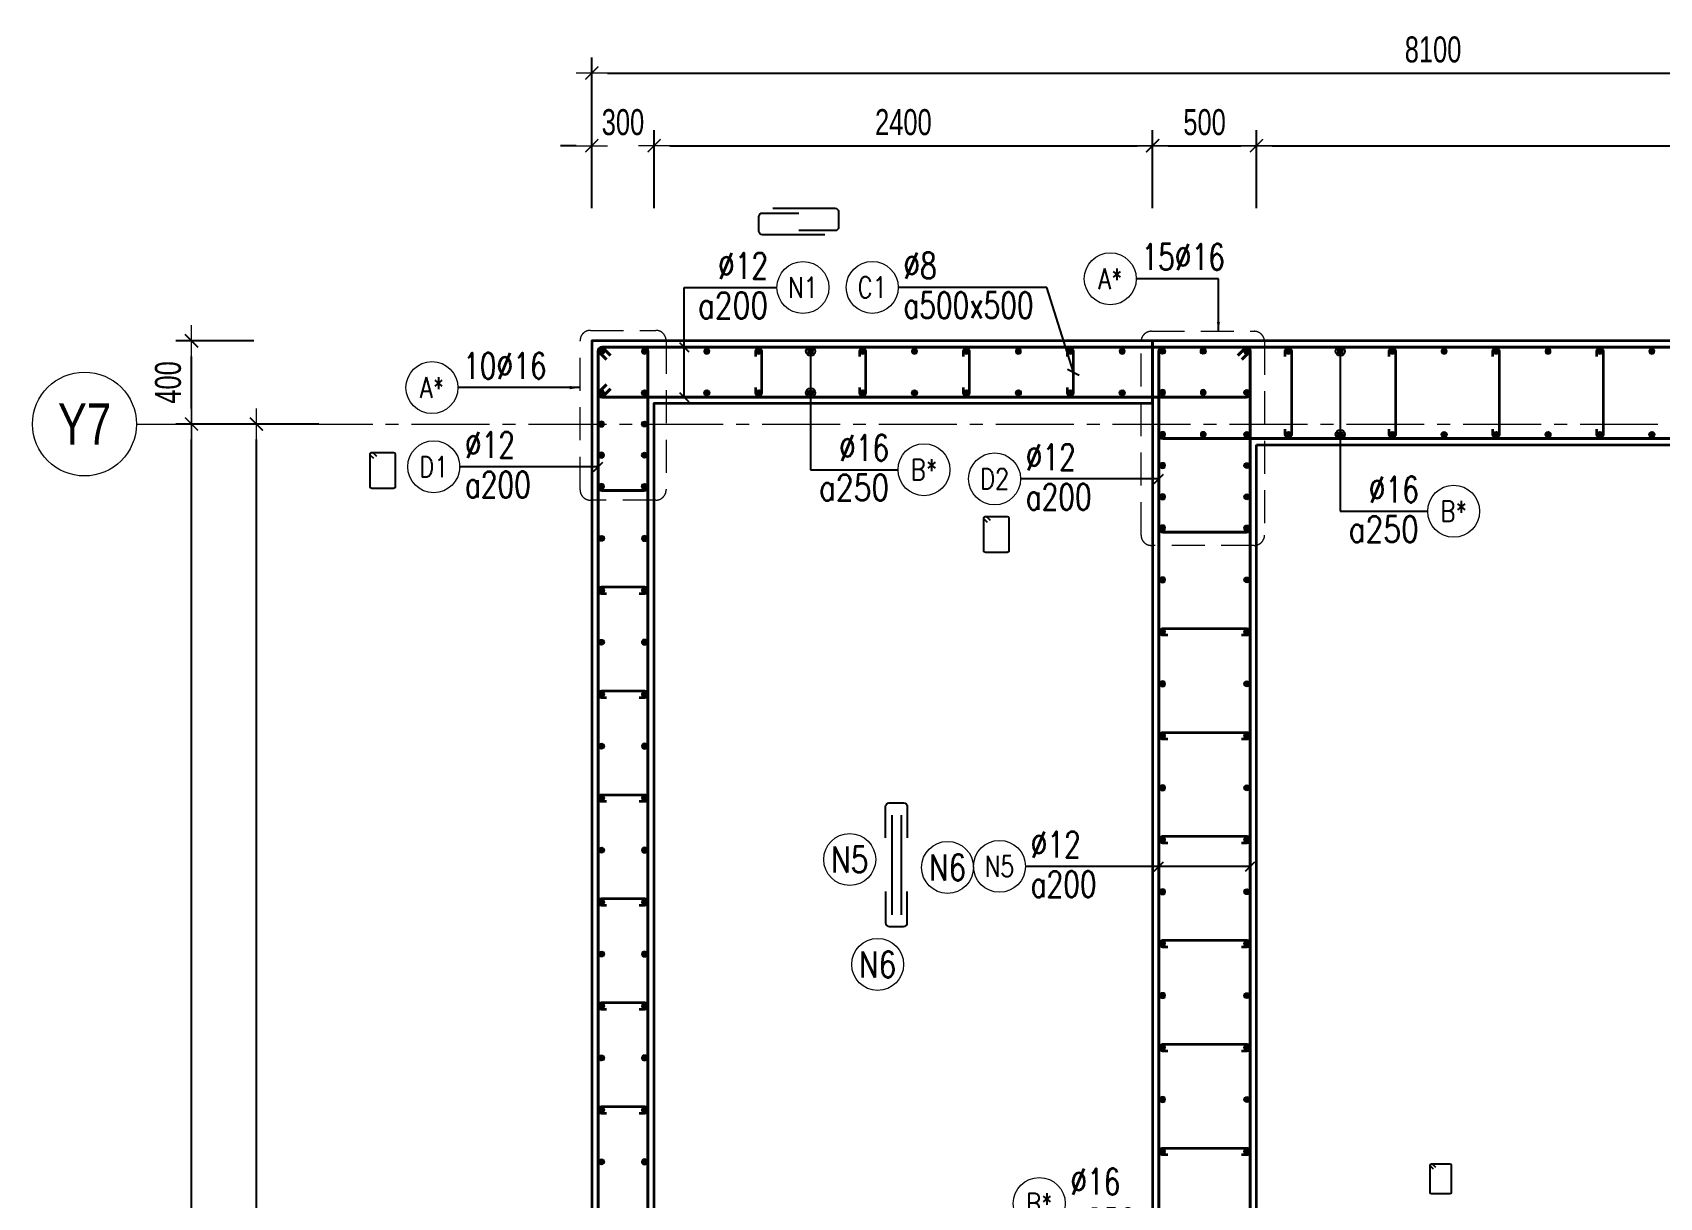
# Model space of a CAD drawing. Header units: millimetres. Extents: x 931337 to 1117500, y 19732 to 157199.
# Drawn here: x 1034425 to 1042258, y 145512 to 151116 of the extents above; entities that cross this region are included whole.
import ezdxf
from ezdxf.enums import TextEntityAlignment as Align

# ---------------------------------------------------------------- set-up
doc = ezdxf.new("R2010")
doc.units = ezdxf.units.MM
doc.header["$MEASUREMENT"] = 0
for name, pattern in [('HIDDEN', [9.525, 6.35, -3.175]), ('HIDDEN2', [4.7625, 3.175, -1.5875]), ('OF_Grid_1$0$CENTER2', [1.125, 0.75, -0.125, 0.125, -0.125])]:
    doc.linetypes.add(name, pattern=pattern)
doc.layers.get('0').update_dxf_attribs({"lineweight": 20})
doc.layers.get('Defpoints').update_dxf_attribs({"color": 151, "lineweight": 9})
for name, color, linetype in [('Hidden', 9, 'HIDDEN'), ('Leader', 6, 'Continuous'), ('Ligature', 1, 'Continuous')]:
    doc.layers.add(name, color=color, linetype=linetype)
for name, color, linetype, lineweight in [('KC-LEADER', 153, 'Continuous', 18), ('KC-THEP', 6, 'Continuous', 40), ('NDC_S_DIM', 1, 'Continuous', 15), ('NDC_S_HIDDEN', 8, 'HIDDEN2', 13), ('NDC_S_LEADER', 1, 'Continuous', 15), ('NDC_S_REBAR', 4, 'Continuous', 35), ('NDC_S_STIRRUP', 4, 'Continuous', 40), ('NDC_S_VN TEXT', 7, 'Continuous', 20), ('NDC_S_WALL', 6, 'Continuous', 35), ('OF_Grid_1$0$NDC_S_AXIS', 5, 'OF_Grid_1$0$CENTER2', 13), ('OF_Grid_1$0$NDC_S_SYMBOL', 1, 'Continuous', 15), ('OF_Grid_1$0$NDC_S_TEXT SYMBOL', 7, 'Continuous', 20)]:
    doc.layers.add(name, color=color, linetype=linetype, lineweight=lineweight)
doc.styles.add('NDC_ARIAL', font='arial.ttf', dxfattribs={"width": 0.85})
doc.styles.add('NDC_DIM', font='', dxfattribs={"width": 0.75})
doc.styles.add('NDC_EN TXT', font='romans.shx', dxfattribs={"width": 0.8})
doc.styles.add('OF_Grid_1$0$NDC_ANNO', font='', dxfattribs={"width": 0.8})
doc.styles.get('NDC_DIM').set_extended_font_data('Dotum')
doc.styles.get('OF_Grid_1$0$NDC_ANNO').set_extended_font_data('Dotum')
doc.dimstyles.new('NDC_1-50', dxfattribs={"dimscale": 50, "dimtxt": 2.5, "dimasz": 1, "dimexe": 1.5, "dimexo": 0, "dimgap": 0.8, "dimtad": 1, "dimdec": 0, "dimdsep": 46, "dimtxsty": 'NDC_ARIAL', "dimblk": 'DIMMARK', "dimcen": 49999.938995, "dimdle": 1.5, "dimclrd": 1, "dimclre": 1, "dimclrt": 3, "dimadec": 0, "dimazin": 0, "dimtfac": 1, "dimtdec": 0, "dimtix": 1, "dimtmove": 2, "dimatfit": 3, "dimfxl": 1, "dimarcsym": 0})
doc.dimstyles.new('NDC_dim_30', dxfattribs={"dimscale": 30, "dimtxt": 2.5, "dimasz": 1.5, "dimexe": 1.5, "dimexo": 2.5, "dimgap": 1, "dimtad": 1, "dimdec": 0, "dimzin": 0, "dimdsep": 46, "dimtxsty": 'NDC_DIM', "dimblk": 'DIMMARK', "dimcen": 0.09, "dimdle": 1.2, "dimclrd": 1, "dimclre": 1, "dimclrt": 3, "dimadec": 0, "dimazin": 0, "dimtfac": 1, "dimtdec": 0, "dimtix": 1, "dimtofl": 0, "dimtmove": 0, "dimatfit": 3, "dimfxl": 6, "dimfxlon": 1, "dimtolj": 1, "dimtzin": 0, "dimarcsym": 0})
doc.dimstyles.new('NDC_dim_50', dxfattribs={"dimscale": 50, "dimtxt": 2.5, "dimasz": 1.5, "dimexe": 1.5, "dimexo": 2.5, "dimgap": 1, "dimtad": 1, "dimdec": 0, "dimzin": 0, "dimdsep": 46, "dimtxsty": 'NDC_DIM', "dimblk": 'DIMMARK', "dimcen": 0.09, "dimdle": 1.2, "dimclrd": 1, "dimclre": 1, "dimclrt": 3, "dimadec": 0, "dimazin": 0, "dimtfac": 1, "dimtdec": 0, "dimtix": 1, "dimtofl": 0, "dimtmove": 0, "dimatfit": 3, "dimfxl": 6, "dimfxlon": 1, "dimtolj": 1, "dimtzin": 0, "dimarcsym": 0})

# ---------------------------------------------------------------- blocks, each defined once
blk = doc.blocks.new('THEP')
at = {"layer": 'KC-LEADER', "color": 6}
blk.add_circle((0, 0), 14, dxfattribs=at)
at = {"layer": 'KC-THEP'}
for p, q in [((-14, 0), (14, 0)), ((9.9, 9.9), (-9.9, -9.9)), ((-9.9, 9.9), (9.9, -9.9)), ((0, 14), (0, -14))]:
    blk.add_line(p, q, dxfattribs=at)
blk = doc.blocks.new('DIMMARK')
at = {"layer": 'NDC_S_DIM', "color": 1}
blk.add_line((-1.5, 0), (1, 0), dxfattribs=at)
at = {"layer": 'NDC_S_DIM', "color": 2, "const_width": 0.1}
blk.add_lwpolyline([(-0.42, -0.42), (0.42, 0.42)], dxfattribs=at)
blk = doc.blocks.new('*U13')
blk.add_circle((-2.5, 0), 2.5)
at = {"layer": 'NDC_S_VN TEXT', "color": 3, "style": 'NDC_EN TXT', "width": 0.75}
blk.add_attdef('DK1', (0.5, 0.85), '', height=2.5, dxfattribs=at)
at = {"layer": 'NDC_S_VN TEXT', "color": 7, "style": 'NDC_EN TXT', "width": 0.8}
blk.add_attdef('SH2', text='', height=2, dxfattribs=at).set_placement((-2.5, 0), align=Align.MIDDLE)
blk = doc.blocks.new('*D881')
at = {"layer": 'Defpoints', "color": 0, "transparency": 16777216}
for p in [(1035503.2, 149232.7), (1037747.1, 149232.7), (1037856.4, 137632.7)]:
    blk.add_point(p, dxfattribs=at)
at = {"layer": 'NDC_S_DIM', "color": 1, "lineweight": -2, "transparency": 16777216}
for p, q in [((1035803.2, 149232.7), (1035428.2, 149232.7)), ((1035503.2, 137707.7), (1035503.2, 149157.7)), ((1035803.2, 137632.7), (1035428.2, 137632.7))]:
    blk.add_line(p, q, dxfattribs=at)
at = {"layer": 'NDC_S_DIM', "color": 1, "lineweight": -2, "transparency": 16777216, "xscale": 75, "yscale": 75, "zscale": 75}
for p, rotation in [((1035503.2, 149232.7), 90), ((1035503.2, 137632.7), 270)]:
    blk.add_blockref('DIMMARK', p, dxfattribs=dict(at, rotation=rotation))
at = {"layer": 'NDC_S_DIM', "color": 3, "transparency": 16777216, "insert": (1035390.6, 143432.7), "char_height": 125, "attachment_point": 5, "rotation": 90, "style": 'NDC_DIM'}
blk.add_mtext('\\A1;11600', dxfattribs=at)
blk = doc.blocks.new('*D882')
at = {"layer": 'Defpoints', "color": 0, "transparency": 16777216}
for p in [(1037417.8, 150571.8), (1037117.8, 149451.8), (1037417.8, 149151.8)]:
    blk.add_point(p, dxfattribs=at)
at = {"layer": 'NDC_S_DIM', "color": 1, "lineweight": -2, "transparency": 16777216}
for p, q in [((1037117.8, 150271.8), (1037117.8, 150646.8)), ((1037417.8, 150271.8), (1037417.8, 150646.8)), ((1037042.8, 150571.8), (1036967.8, 150571.8)), ((1037492.8, 150571.8), (1037567.8, 150571.8))]:
    blk.add_line(p, q, dxfattribs=at)
at = {"layer": 'NDC_S_DIM', "color": 1, "lineweight": -2, "transparency": 16777216, "xscale": 75, "yscale": 75, "zscale": 75}
blk.add_blockref('DIMMARK', (1037117.8, 150571.8), dxfattribs=at)
at = {"layer": 'NDC_S_DIM', "color": 1, "lineweight": -2, "transparency": 16777216, "xscale": 75, "yscale": 75, "zscale": 75, "rotation": 180}
blk.add_blockref('DIMMARK', (1037417.8, 150571.8), dxfattribs=at)
at = {"layer": 'NDC_S_DIM', "color": 3, "transparency": 16777216, "insert": (1037267.8, 150684.4), "char_height": 125, "attachment_point": 5, "style": 'NDC_DIM'}
blk.add_mtext('\\A1;300', dxfattribs=at)
blk = doc.blocks.new('*D883')
at = {"layer": 'Defpoints', "color": 0, "transparency": 16777216}
for p in [(1039817.8, 150571.8), (1037417.8, 149151.8), (1039817.8, 149151.8)]:
    blk.add_point(p, dxfattribs=at)
at = {"layer": 'NDC_S_DIM', "color": 1, "lineweight": -2, "transparency": 16777216}
for p, q in [((1037417.8, 150271.8), (1037417.8, 150646.8)), ((1039817.8, 150271.8), (1039817.8, 150646.8)), ((1037492.8, 150571.8), (1039742.8, 150571.8))]:
    blk.add_line(p, q, dxfattribs=at)
at = {"layer": 'NDC_S_DIM', "color": 1, "lineweight": -2, "transparency": 16777216, "xscale": 75, "yscale": 75, "zscale": 75, "rotation": 180}
blk.add_blockref('DIMMARK', (1037417.8, 150571.8), dxfattribs=at)
at = {"layer": 'NDC_S_DIM', "color": 1, "lineweight": -2, "transparency": 16777216, "xscale": 75, "yscale": 75, "zscale": 75}
blk.add_blockref('DIMMARK', (1039817.8, 150571.8), dxfattribs=at)
at = {"layer": 'NDC_S_DIM', "color": 3, "transparency": 16777216, "insert": (1038617.8, 150684.4), "char_height": 125, "attachment_point": 5, "style": 'NDC_DIM'}
blk.add_mtext('\\A1;2400', dxfattribs=at)
blk = doc.blocks.new('*D884')
at = {"layer": 'Defpoints', "color": 0, "transparency": 16777216}
for p in [(1040317.8, 150571.8), (1039817.8, 149151.8), (1040317.8, 148951.8)]:
    blk.add_point(p, dxfattribs=at)
at = {"layer": 'NDC_S_DIM', "color": 1, "lineweight": -2, "transparency": 16777216}
for p, q in [((1039817.8, 150271.8), (1039817.8, 150646.8)), ((1040317.8, 150271.8), (1040317.8, 150646.8)), ((1039892.8, 150571.8), (1040242.8, 150571.8))]:
    blk.add_line(p, q, dxfattribs=at)
at = {"layer": 'NDC_S_DIM', "color": 1, "lineweight": -2, "transparency": 16777216, "xscale": 75, "yscale": 75, "zscale": 75, "rotation": 180}
blk.add_blockref('DIMMARK', (1039817.8, 150571.8), dxfattribs=at)
at = {"layer": 'NDC_S_DIM', "color": 1, "lineweight": -2, "transparency": 16777216, "xscale": 75, "yscale": 75, "zscale": 75}
blk.add_blockref('DIMMARK', (1040317.8, 150571.8), dxfattribs=at)
at = {"layer": 'NDC_S_DIM', "color": 3, "transparency": 16777216, "insert": (1040067.8, 150684.4), "char_height": 125, "attachment_point": 5, "style": 'NDC_DIM'}
blk.add_mtext('\\A1;500', dxfattribs=at)
blk = doc.blocks.new('*U11')
blk.add_circle((-2.5, 0), 2.5)
at = {"layer": 'NDC_S_VN TEXT', "color": 3, "style": 'NDC_EN TXT', "width": 0.75}
for tag, p in [('DK1', (0.5, 0.85)), ('KC1', (0.5, -2.97))]:
    blk.add_attdef(tag, p, '', height=2.5, dxfattribs=at)
at = {"layer": 'NDC_S_VN TEXT', "color": 7, "style": 'NDC_EN TXT', "width": 0.8}
blk.add_attdef('SH2', text='', height=2, dxfattribs=at).set_placement((-2.5, 0), align=Align.MIDDLE)
blk = doc.blocks.new('*U10')
blk.add_circle((2.5, 0), 2.5)
at = {"layer": 'NDC_S_VN TEXT', "color": 3, "style": 'NDC_EN TXT'}
for tag, width, p in [('DK2', 0.75, (-0.85, 0.85)), ('KC2', 0.8, (-0.85, -2.97))]:
    blk.add_attdef(tag, text='', height=2.5, dxfattribs=dict(at, width=width)).set_placement(p, align=Align.RIGHT)
at = {"layer": 'NDC_S_VN TEXT', "color": 7, "style": 'NDC_EN TXT', "width": 0.8}
blk.add_attdef('SH3', text='', height=2, dxfattribs=at).set_placement((2.5, 0), align=Align.MIDDLE)
blk = doc.blocks.new('*U12')
blk.add_circle((-2.5, 0), 2.5)
at = {"layer": 'NDC_S_VN TEXT', "color": 3, "style": 'NDC_EN TXT', "width": 0.75}
for tag, p in [('DK1', (0.5, 0.85)), ('KC1', (0.5, -2.97))]:
    blk.add_attdef(tag, p, '', height=2.5, dxfattribs=at)
at = {"layer": 'NDC_S_VN TEXT', "color": 7, "style": 'NDC_EN TXT', "width": 0.8}
blk.add_attdef('SH2', text='', height=2, dxfattribs=at).set_placement((-2.5, 0), align=Align.MIDDLE)
blk = doc.blocks.new('A$C72321851')
at = {"layer": 'Ligature'}
for points in [[(-60.9, -129.3), (-60.9, 170.9, -0.414214), (-43.3, 188.5), (25.8, 188.5, -0.414214), (43.4, 170.9), (43.4, -4.3)], [(-39.7, -4.3), (-39.7, -179.5, 0.414214), (-22.1, -197.1), (47, -197.1, 0.414214), (64.6, -179.5), (64.6, 120.7)]]:
    blk.add_lwpolyline(points, format="xyb", dxfattribs=at)
blk = doc.blocks.new('A$C7BC65A55')
at = {"layer": 'Ligature'}
for p, q in [((-15.2, 372, 0), (-15.2, 38.5, 0)), ((15.2, 372, 0), (15.2, 38.5, 0))]:
    blk.add_line(p, q, dxfattribs=at)
for points in [[(-36.2, 296.5), (-36.2, 400.9, -0.414214), (-24, 413.1), (24, 413.1, -0.414214), (36.2, 400.9), (36.2, 296.5)], [(-36.2, 116.5), (-36.2, 12.2, 0.414214), (-24, 0), (24, 0, 0.414214), (36.2, 12.2), (36.2, 116.5)]]:
    blk.add_lwpolyline(points, format="xyb", dxfattribs=at)
blk = doc.blocks.new('*U86')
at = {"layer": 'OF_Grid_1$0$NDC_S_SYMBOL'}
blk.add_line((5, 0), (9, 0), dxfattribs=at)
blk.add_circle((0, 0), 5, dxfattribs=at)
at = {"layer": 'OF_Grid_1$0$NDC_S_TEXT SYMBOL', "color": 7, "style": 'OF_Grid_1$0$NDC_ANNO', "width": 0.8}
blk.add_attdef('GRID', text='', height=4, rotation=270, dxfattribs=at).set_placement((0, 0), align=Align.MIDDLE)
blk = doc.blocks.new('*D848')
at = {"layer": 'Defpoints', "color": 0, "ltscale": 200, "transparency": 16777216}
for p in [(1045217.8, 150571.8), (1045217.8, 149805.3), (1040317.8, 148951.8)]:
    blk.add_point(p, dxfattribs=at)
at = {"layer": 'NDC_S_DIM', "color": 1, "lineweight": -2, "ltscale": 200, "transparency": 16777216}
for p, q in [((1040317.8, 150271.8), (1040317.8, 150646.8)), ((1045217.8, 150271.8), (1045217.8, 150646.8)), ((1040392.8, 150571.8), (1045142.8, 150571.8))]:
    blk.add_line(p, q, dxfattribs=at)
at = {"layer": 'NDC_S_DIM', "color": 1, "lineweight": -2, "ltscale": 200, "transparency": 16777216, "xscale": 75, "yscale": 75, "zscale": 75, "rotation": 180}
blk.add_blockref('DIMMARK', (1040317.8, 150571.8), dxfattribs=at)
at = {"layer": 'NDC_S_DIM', "color": 1, "lineweight": -2, "ltscale": 200, "transparency": 16777216, "xscale": 75, "yscale": 75, "zscale": 75}
blk.add_blockref('DIMMARK', (1045217.8, 150571.8), dxfattribs=at)
at = {"layer": 'NDC_S_DIM', "color": 3, "ltscale": 200, "transparency": 16777216, "insert": (1042767.8, 150684.4), "char_height": 125, "attachment_point": 5, "style": 'NDC_DIM'}
blk.add_mtext('\\A1;4900', dxfattribs=at)
blk = doc.blocks.new('*D857')
at = {"layer": 'Defpoints', "color": 0, "ltscale": 200, "transparency": 16777216}
for p in [(1045217.8, 150921.5), (1037117.8, 149580.2), (1045217.8, 149011.3)]:
    blk.add_point(p, dxfattribs=at)
at = {"layer": 'NDC_S_DIM', "color": 1, "lineweight": -2, "ltscale": 200, "transparency": 16777216}
for p, q in [((1037117.8, 150621.5), (1037117.8, 150996.5)), ((1045217.8, 150621.5), (1045217.8, 150996.5)), ((1037192.8, 150921.5), (1045142.8, 150921.5))]:
    blk.add_line(p, q, dxfattribs=at)
at = {"layer": 'NDC_S_DIM', "color": 1, "lineweight": -2, "ltscale": 200, "transparency": 16777216, "xscale": 75, "yscale": 75, "zscale": 75, "rotation": 180}
blk.add_blockref('DIMMARK', (1037117.8, 150921.5), dxfattribs=at)
at = {"layer": 'NDC_S_DIM', "color": 1, "lineweight": -2, "ltscale": 200, "transparency": 16777216, "xscale": 75, "yscale": 75, "zscale": 75}
blk.add_blockref('DIMMARK', (1045217.8, 150921.5), dxfattribs=at)
at = {"layer": 'NDC_S_DIM', "color": 3, "ltscale": 200, "transparency": 16777216, "insert": (1041167.8, 151034.1), "char_height": 125, "attachment_point": 5, "style": 'NDC_DIM'}
blk.add_mtext('\\A1;8100', dxfattribs=at)
blk = doc.blocks.new('*D860')
at = {"layer": 'Defpoints', "color": 0, "ltscale": 200, "transparency": 16777216}
for p in [(1035190.6, 149232.7), (1037231.6, 149232.7), (1037231.7, 137632.9)]:
    blk.add_point(p, dxfattribs=at)
at = {"layer": 'NDC_S_DIM', "color": 1, "lineweight": -2, "ltscale": 200, "transparency": 16777216}
for p, q in [((1035490.6, 149232.7), (1035115.6, 149232.7)), ((1035190.6, 137707.9), (1035190.6, 149157.7)), ((1035490.6, 137632.9), (1035115.6, 137632.9))]:
    blk.add_line(p, q, dxfattribs=at)
at = {"layer": 'NDC_S_DIM', "color": 1, "lineweight": -2, "ltscale": 200, "transparency": 16777216, "xscale": 75, "yscale": 75, "zscale": 75}
for p, rotation in [((1035190.6, 149232.7), 90), ((1035190.6, 137632.9), 270)]:
    blk.add_blockref('DIMMARK', p, dxfattribs=dict(at, rotation=rotation))
at = {"layer": 'NDC_S_DIM', "color": 3, "ltscale": 200, "transparency": 16777216, "insert": (1035078, 143432.8), "char_height": 125, "attachment_point": 5, "rotation": 90, "style": 'NDC_DIM'}
blk.add_mtext('\\A1;11600', dxfattribs=at)
blk = doc.blocks.new('*D861')
at = {"layer": 'Defpoints', "color": 0, "ltscale": 200, "transparency": 16777216}
for p in [(1035190.6, 149632.7), (1037117.8, 149632.7), (1037231.6, 149232.7)]:
    blk.add_point(p, dxfattribs=at)
at = {"layer": 'NDC_S_DIM', "color": 1, "lineweight": -2, "ltscale": 200, "transparency": 16777216}
for p, q in [((1035490.6, 149632.7), (1035115.6, 149632.7)), ((1035190.6, 149307.7), (1035190.6, 149557.7)), ((1035490.6, 149232.7), (1035115.6, 149232.7))]:
    blk.add_line(p, q, dxfattribs=at)
at = {"layer": 'NDC_S_DIM', "color": 1, "lineweight": -2, "ltscale": 200, "transparency": 16777216, "xscale": 75, "yscale": 75, "zscale": 75}
for p, rotation in [((1035190.6, 149632.7), 90), ((1035190.6, 149232.7), 270)]:
    blk.add_blockref('DIMMARK', p, dxfattribs=dict(at, rotation=rotation))
at = {"layer": 'NDC_S_DIM', "color": 3, "ltscale": 200, "transparency": 16777216, "insert": (1035078, 149432.7), "char_height": 125, "attachment_point": 5, "rotation": 90, "style": 'NDC_DIM'}
blk.add_mtext('\\A1;400', dxfattribs=at)

msp = doc.modelspace()

# ---------------------------------------------------------------- linework, layer by layer
for centre in [(1038359.46, 147137.682), (1038830.429, 147099.522), (1038493.908, 146632.679)]:
    msp.add_circle(centre, 125)
at = {"layer": 'Ligature'}
for points in [[(1036068.899, 149066.105), (1036052.933, 149082.071, -0.66817864), (1036058.706, 149096.009), (1036163.335, 149096.009, -0.41421356), (1036171.5, 149087.844), (1036171.5, 148930.737, -0.41421356), (1036163.335, 148922.572), (1036058.706, 148922.572, -0.41421356), (1036050.541, 148930.737), (1036050.541, 149087.844, -0.66817864), (1036064.479, 149093.618), (1036080.445, 149077.652)], [(1039023.378, 148758.441), (1039007.412, 148774.407, -0.66817864), (1039013.185, 148788.346), (1039117.814, 148788.346, -0.41421356), (1039125.979, 148780.181), (1039125.979, 148623.073, -0.41421356), (1039117.814, 148614.908), (1039013.185, 148614.908, -0.41421356), (1039005.02, 148623.073), (1039005.02, 148780.181, -0.66817864), (1039018.959, 148785.954), (1039034.924, 148769.988)], [(1041169.428, 145648.137), (1041156.123, 145661.442, -0.66817864), (1041160.934, 145673.057), (1041248.125, 145673.057, -0.41421356), (1041254.929, 145666.253), (1041254.929, 145535.33, -0.41421356), (1041248.125, 145528.526), (1041160.934, 145528.526, -0.41421356), (1041154.13, 145535.33), (1041154.13, 145666.253, -0.66817864), (1041165.745, 145671.064), (1041179.05, 145657.759)]]:
    msp.add_lwpolyline(points, format="xyb", dxfattribs=at)
at = {"layer": 'NDC_S_HIDDEN', "ltscale": 50}
for points in [[(1037111.255, 149683.389), (1037425.626, 149683.389, -0.41421356), (1037475.626, 149633.389), (1037475.626, 148916.36, -0.41421356), (1037425.626, 148866.36), (1037111.255, 148866.36, -0.41421356), (1037061.255, 148916.36), (1037061.255, 149633.389, -0.41421356)], [(1039811.772, 149678.842), (1040306.496, 149678.842, -0.41421356), (1040356.496, 149628.842), (1040356.496, 148698.748, -0.41421356), (1040306.496, 148648.748), (1039811.772, 148648.748, -0.41421356), (1039761.772, 148698.748), (1039761.772, 149628.842, -0.41421356)]]:
    msp.add_lwpolyline(points, format="xyb", close=True, dxfattribs=at)
at = {"layer": 'NDC_S_REBAR'}
for points in [[(1037906.272, 149407.684), (1037906.272, 149382.684, 1), (1037936.272, 149382.684), (1037936.272, 149582.684, 1), (1037906.272, 149582.684), (1037906.272, 149557.684)], [(1038406.272, 149407.684), (1038406.272, 149382.684, 1), (1038436.272, 149382.684), (1038436.272, 149582.684, 1), (1038406.272, 149582.684), (1038406.272, 149557.684)], [(1038906.272, 149407.684), (1038906.272, 149382.684, 1), (1038936.272, 149382.684), (1038936.272, 149582.684, 1), (1038906.272, 149582.684), (1038906.272, 149557.684)], [(1039406.272, 149407.684), (1039406.272, 149382.684, 1), (1039436.272, 149382.684), (1039436.272, 149582.684, 1), (1039406.272, 149582.684), (1039406.272, 149557.684)], [(1040456.272, 149557.684), (1040456.272, 149582.684, -1), (1040486.272, 149582.684), (1040486.272, 149182.684, -1), (1040456.272, 149182.684), (1040456.272, 149207.684)], [(1040956.272, 149557.684), (1040956.272, 149582.684, -1), (1040986.272, 149582.684), (1040986.272, 149182.684, -1), (1040956.272, 149182.684), (1040956.272, 149207.684)], [(1041456.272, 149557.684), (1041456.272, 149582.684, -1), (1041486.272, 149582.684), (1041486.272, 149182.684, -1), (1041456.272, 149182.684), (1041456.272, 149207.684)], [(1041956.272, 149557.684), (1041956.272, 149582.684, -1), (1041986.272, 149582.684), (1041986.272, 149182.684, -1), (1041956.272, 149182.684), (1041956.272, 149207.684)], [(1037346.272, 148417.684), (1037371.272, 148417.684, 1), (1037371.272, 148447.684), (1037164.248, 148447.684, 1), (1037164.248, 148417.684), (1037189.248, 148417.684)], [(1040246.272, 148217.684), (1040271.272, 148217.684, 1), (1040271.272, 148247.684), (1039865.803, 148247.684, 1), (1039865.803, 148217.684), (1039890.803, 148217.684)], [(1037346.272, 147917.684), (1037371.272, 147917.684, 1), (1037371.272, 147947.684), (1037164.248, 147947.684, 1), (1037164.248, 147917.684), (1037189.248, 147917.684)], [(1040246.272, 147717.684), (1040271.272, 147717.684, 1), (1040271.272, 147747.684), (1039865.803, 147747.684, 1), (1039865.803, 147717.684), (1039890.803, 147717.684)], [(1037346.272, 147417.684), (1037371.272, 147417.684, 1), (1037371.272, 147447.684), (1037164.248, 147447.684, 1), (1037164.248, 147417.684), (1037189.248, 147417.684)], [(1040246.272, 147217.684), (1040271.272, 147217.684, 1), (1040271.272, 147247.684), (1039865.803, 147247.684, 1), (1039865.803, 147217.684), (1039890.803, 147217.684)], [(1037346.272, 146917.684), (1037371.272, 146917.684, 1), (1037371.272, 146947.684), (1037164.248, 146947.684, 1), (1037164.248, 146917.684), (1037189.248, 146917.684)], [(1040246.272, 146717.684), (1040271.272, 146717.684, 1), (1040271.272, 146747.684), (1039865.803, 146747.684, 1), (1039865.803, 146717.684), (1039890.803, 146717.684)], [(1037346.272, 146417.684), (1037371.272, 146417.684, 1), (1037371.272, 146447.684), (1037164.248, 146447.684, 1), (1037164.248, 146417.684), (1037189.248, 146417.684)], [(1040246.272, 146217.684), (1040271.272, 146217.684, 1), (1040271.272, 146247.684), (1039865.803, 146247.684, 1), (1039865.803, 146217.684), (1039890.803, 146217.684)], [(1037346.272, 145917.684), (1037371.272, 145917.684, 1), (1037371.272, 145947.684), (1037164.248, 145947.684, 1), (1037164.248, 145917.684), (1037189.248, 145917.684)], [(1040246.272, 145717.684), (1040271.272, 145717.684, 1), (1040271.272, 145747.684), (1039865.803, 145747.684, 1), (1039865.803, 145717.684), (1039890.803, 145717.684)]]:
    msp.add_lwpolyline(points, format="xyb", dxfattribs=at)
at = {"layer": 'NDC_S_STIRRUP'}
for points in [[(1037187.76, 137322.684), (1037147.76, 137282.684, 0.41421356), (1037167.76, 137262.684), (1037367.76, 137262.684, 0.41421356), (1037387.76, 137282.684), (1037387.76, 149582.684, 0.41421356), (1037367.76, 149602.684), (1037167.76, 149602.684, 0.41421356), (1037147.76, 149582.684), (1037147.76, 137282.684, 0.41421356), (1037167.76, 137262.684), (1037207.76, 137302.684)], [(1037187.76, 149542.684), (1037147.76, 149582.684, -0.41421356), (1037167.76, 149602.684), (1037367.76, 149602.684, -0.41421356), (1037387.76, 149582.684), (1037387.76, 148932.684, -0.41421356), (1037367.76, 148912.684), (1037167.76, 148912.684, -0.41421356), (1037147.76, 148932.684), (1037147.76, 149582.684, -0.41421356), (1037167.76, 149602.684), (1037207.76, 149562.684)], [(1037207.76, 149402.684), (1037167.76, 149362.684, -0.41421356), (1037147.76, 149382.684), (1037147.76, 149582.684, -0.41421356), (1037167.76, 149602.684), (1040267.76, 149602.684, -0.41421356), (1040287.76, 149582.684), (1040287.76, 149382.684, -0.41435759), (1040267.76, 149362.684), (1037167.76, 149362.684, -0.41421356), (1037147.76, 149382.684), (1037187.76, 149422.684)], [(1047300.79, 149202.684), (1047340.79, 149162.684, 0.41421356), (1047360.79, 149182.684), (1047360.79, 149582.684, 0.41421356), (1047340.79, 149602.684), (1039867.76, 149602.684, 0.41421356), (1039847.76, 149582.684), (1039847.76, 149182.684, 0.41421356), (1039867.76, 149162.684), (1047340.79, 149162.684, 0.41421356), (1047360.79, 149182.684), (1047320.79, 149222.684)], [(1040247.76, 149542.684), (1040287.76, 149582.684, 0.41421356), (1040267.76, 149602.684), (1039867.76, 149602.684, 0.41421356), (1039847.76, 149582.684), (1039847.76, 148732.867, 0.41421356), (1039867.76, 148712.867), (1040267.76, 148712.867, 0.41421356), (1040287.76, 148732.867), (1040287.76, 149582.684, 0.41421356), (1040267.76, 149602.684), (1040227.76, 149562.684)], [(1039857.76, 140064.034), (1039847.76, 140034.034), (1039847.76, 149582.684, -0.41421356), (1039867.76, 149602.684), (1040267.76, 149602.684, -0.41421356), (1040287.76, 149582.684), (1040287.76, 146333.359), (1040287.76, 146333.359)], [(1040287.76, 146832.684), (1040287.76, 146832.684), (1040287.76, 137282.684, -0.41421356), (1040267.76, 137262.684), (1039867.76, 137262.684, -0.41421356), (1039847.76, 137282.684), (1039847.76, 140533.359), (1039857.76, 140503.359)]]:
    msp.add_lwpolyline(points, format="xyb", dxfattribs=at)
at = {"layer": 'NDC_S_WALL'}
msp.add_lwpolyline([(1039167.76, 149332.684), (1039817.76, 149332.684), (1039817.76, 149632.684), (1039167.76, 149632.684), (1037117.76, 149632.684), (1037117.76, 137232.684), (1039817.76, 137232.684), (1039817.76, 137532.684), (1037417.76, 137532.684), (1037417.76, 149332.684)], close=True, dxfattribs=at)
for points in [[(1052016.96, 137232.684), (1052016.96, 149632.684), (1048193.13, 149632.684), (1048193.13, 149132.684), (1048716.96, 149132.684), (1048716.96, 146532.684), (1046016.96, 146532.684), (1046016.96, 149132.684), (1047390.79, 149132.684), (1047390.79, 149632.684), (1039816.96, 149632.684), (1039816.96, 137232.684)], [(1040316.96, 149132.684), (1043116.96, 149132.684), (1043116.96, 149032.684), (1043416.96, 149032.684), (1043416.96, 149132.684), (1045716.96, 149132.684), (1045716.96, 145582.684), (1046016.96, 145582.684), (1046016.96, 146232.684), (1048716.96, 146232.684), (1048716.96, 140832.684)], [(1040316.96, 145082.684), (1040316.96, 149132.684)]]:
    msp.add_lwpolyline(points, dxfattribs=at)
at = {"layer": 'OF_Grid_1$0$NDC_S_AXIS', "ltscale": 500}
msp.add_line((1035125.277, 149232.684), (1053745.865, 149232.684), dxfattribs=at)

# ---------------------------------------------------------------- block references
at = {"layer": 'Hidden', "xscale": 1.44, "yscale": 1.44, "zscale": 1.44}
msp.add_blockref('A$C7BC65A55', (1038584.54, 146815.401, 0.03), dxfattribs=at)
at = {"layer": 'KC-THEP'}
for p, rotation in [((1037164.248, 149582.684), 189.6685644363809), ((1039865.803, 149582.684), 189.6685644363809), ((1040061.41, 149582.684), 189.6685644363809), ((1037371.272, 149382.684), 9.668564436380946), ((1037671.272, 149382.684), 9.668564436380946), ((1037921.272, 149382.684), 9.668564436380926), ((1038171.272, 149382.684), 9.668564436380926), ((1038421.272, 149382.684), 9.668564436380926), ((1038671.272, 149382.684), 9.668564436380926), ((1038921.272, 149382.684), 9.668564436380926), ((1039171.272, 149382.684), 9.668564436380926), ((1039421.272, 149382.684), 9.668564436380926), ((1039671.272, 149382.684), 9.668564436380926), ((1040271.272, 149384.388), 9.668564436380946), ((1037371.272, 149232.684), 9.668564436380946), ((1040271.272, 149182.684), 9.668564436380946), ((1040471.272, 149182.684), 9.668564436380946), ((1040721.272, 149182.684), 9.668564436380946), ((1040971.272, 149182.684), 9.668564436380946), ((1041221.272, 149182.684), 9.668564436380946), ((1041471.272, 149182.684), 9.668564436380946), ((1041721.272, 149182.684), 9.668564436380946), ((1041971.272, 149182.684), 9.668564436380946), ((1042221.272, 149182.684), 9.668564436380946), ((1037371.272, 149082.684), 9.668564436380946), ((1040271.272, 149032.684), 9.668564436380946), ((1037371.272, 148932.684), 9.668564436380946), ((1040271.272, 148882.684), 9.668564436380946), ((1040271.272, 148732.684), 9.668564436380926), ((1037164.248, 148682.684), 189.6685644363809), ((1037164.248, 148432.684), 189.6685644363809), ((1040271.272, 148482.684), 9.668564436380926), ((1037164.248, 148182.684), 189.6685644363809), ((1040271.272, 148232.684), 9.668564436380926), ((1040271.272, 147982.684), 9.668564436380926), ((1037164.248, 147932.684), 189.6685644363809), ((1040271.272, 147732.684), 9.668564436380926), ((1037164.248, 147682.684), 189.6685644363809), ((1040271.272, 147482.684), 9.668564436380926), ((1037164.248, 147432.684), 189.6685644363809), ((1037164.248, 147182.684), 189.6685644363809), ((1040271.272, 147232.684), 9.668564436380926), ((1037164.248, 146932.684), 189.6685644363809), ((1040271.272, 146982.684), 9.668564436380926), ((1040271.272, 146732.684), 9.668564436380926), ((1037164.248, 146682.684), 189.6685644363809), ((1040271.272, 146482.684), 9.668564436380926), ((1037164.248, 146432.684), 189.6685644363809), ((1040271.272, 146232.684), 9.668564436380926), ((1037164.248, 146182.684), 189.6685644363809), ((1040271.272, 145982.684), 9.668564436380926), ((1037164.248, 145932.684), 189.6685644363809), ((1037164.248, 145682.684), 189.6685644363809), ((1040271.272, 145732.684), 9.668564436380926)]:
    msp.add_blockref('THEP', p, dxfattribs=dict(at, rotation=rotation))
at = {"layer": 'KC-THEP', "xscale": -1}
for p, rotation in [((1037371.272, 149582.684), 170.331435563619), ((1037671.272, 149582.684), 170.331435563619), ((1037921.272, 149582.684), 170.331435563619), ((1038171.272, 149582.684), 170.331435563619), ((1038421.272, 149582.684), 170.331435563619), ((1038671.272, 149582.684), 170.331435563619), ((1038921.272, 149582.684), 170.331435563619), ((1039171.272, 149582.684), 170.331435563619), ((1039421.272, 149582.684), 170.331435563619), ((1039671.272, 149582.684), 170.331435563619), ((1040271.272, 149582.684), 170.331435563619), ((1040471.272, 149582.684), 170.331435563619), ((1040721.272, 149582.684), 170.331435563619), ((1040971.272, 149582.684), 170.331435563619), ((1041221.272, 149582.684), 170.331435563619), ((1041471.272, 149582.684), 170.331435563619), ((1041721.272, 149582.684), 170.331435563619), ((1041971.272, 149582.684), 170.331435563619), ((1042221.272, 149582.684), 170.331435563619), ((1037164.248, 149382.684), 350.3314355636191), ((1039865.803, 149384.388), 350.3314355636191), ((1040061.41, 149384.388), 350.3314355636191), ((1037164.248, 149232.684), 350.3314355636191), ((1039865.803, 149182.684), 350.3314355636191), ((1040061.41, 149182.684), 350.3314355636191), ((1037164.248, 149082.684), 350.3314355636191), ((1039865.803, 149032.684), 350.3314355636191), ((1037164.248, 148932.684), 350.3314355636191), ((1039865.803, 148882.684), 350.3314355636191), ((1039865.803, 148732.684), 350.3314355636192), ((1037371.272, 148682.684), 170.331435563619), ((1037371.272, 148432.684), 170.331435563619), ((1039865.803, 148482.684), 350.3314355636192), ((1037371.272, 148182.684), 170.331435563619), ((1039865.803, 148232.684), 350.3314355636192), ((1039865.803, 147982.684), 350.3314355636192), ((1037371.272, 147932.684), 170.331435563619), ((1039865.803, 147732.684), 350.3314355636192), ((1037371.272, 147682.684), 170.331435563619), ((1039865.803, 147482.684), 350.3314355636192), ((1037371.272, 147432.684), 170.331435563619), ((1037371.272, 147182.684), 170.331435563619), ((1039865.803, 147232.684), 350.3314355636192), ((1037371.272, 146932.684), 170.331435563619), ((1039865.803, 146982.684), 350.3314355636192), ((1039865.803, 146732.684), 350.3314355636192), ((1037371.272, 146682.684), 170.331435563619), ((1039865.803, 146482.684), 350.3314355636192), ((1037371.272, 146432.684), 170.331435563619), ((1039865.803, 146232.684), 350.3314355636192), ((1037371.272, 146182.684), 170.331435563619), ((1039865.803, 145982.684), 350.3314355636192), ((1037371.272, 145932.684), 170.331435563619), ((1037371.272, 145682.684), 170.331435563619), ((1039865.803, 145732.684), 350.3314355636192)]:
    msp.add_blockref('THEP', p, dxfattribs=dict(at, rotation=rotation))
at = {"layer": 'Leader', "rotation": 89.99999999999997}
msp.add_blockref('A$C72321851', (1038110.624, 150204.358), dxfattribs=at)
at = {"layer": 'NDC_S_VN TEXT', "xscale": 50, "yscale": 50, "zscale": 50}
for name, p, values in [('*U13', (1039738.728, 149931.565), {'SH2': 'A*', 'DK1': '15%%C16'}), ('*U10', (1038009.203, 149889.532), {'SH3': 'N1', 'DK2': '%%C12', 'KC2': 'a200'}), ('*U12', (1038592.811, 149890.177), {'SH2': 'C1', 'DK1': '%%c8', 'KC1': 'a500x500'}), ('*U13', (1036473.127, 149408.048), {'SH2': 'A*', 'DK1': '10%%C16'}), ('*U11', (1036481.823, 149027.106), {'SH2': 'D1', 'DK1': '%%C12', 'KC1': 'a200'}), ('*U10', (1038591.883, 149012.972), {'SH3': 'B*', 'DK2': '%%C16', 'KC2': 'a250'}), ('*U11', (1039181.823, 148968.799), {'SH2': 'D2', 'DK1': '%%C12', 'KC1': 'a200'}), ('*U10', (1041141.883, 148812.972), {'SH3': 'B*', 'DK2': '%%C16', 'KC2': 'a250'}), ('*U11', (1039205.372, 147104.69), {'SH2': 'N5', 'DK1': '%%C12', 'KC1': 'a200'}), ('*U11', (1039396.856, 145482.684), {'SH2': 'B*', 'DK1': '%%C16', 'KC1': 'a250'})]:
    msp.add_blockref(name, p, dxfattribs=at).add_auto_attribs(values)
at = {"layer": 'OF_Grid_1$0$NDC_S_AXIS'}
ref = msp.add_blockref('*U86', (1034675.277, 149232.684), dxfattribs=dict(at, xscale=50, yscale=50, zscale=50))
ref.add_attrib('GRID', 'Y7', dxfattribs={"layer": 'OF_Grid_1$0$NDC_S_TEXT SYMBOL', "color": 7, "height": 200, "style": 'OF_Grid_1$0$NDC_ANNO', "width": 0.8}).set_placement((1034675.277, 149232.684), align=Align.MIDDLE)

# ---------------------------------------------------------------- texts
at = {"layer": 'NDC_S_VN TEXT', "color": 7, "style": 'NDC_EN TXT', "width": 0.8}
for tag, p in [('N5', (1038359.46, 147137.682)), ('N6', (1038830.429, 147099.522)), ('N6', (1038493.908, 146632.679))]:
    msp.add_attdef(tag, text='3', height=125, dxfattribs=at).set_placement(p, align=Align.MIDDLE)

# ---------------------------------------------------------------- dimensions: what is measured, and where the dimension line sits
at = {"layer": 'NDC_S_DIM', "ltscale": 200}
dim = msp.add_linear_dim(base=(1045217.76, 150921.527), p1=(1037117.76, 149580.18), p2=(1045217.76, 149011.265), dimstyle='NDC_dim_50', dxfattribs=at)
dim.commit()
dim.dimension.update_dxf_attribs({"geometry": '*D857', "text_midpoint": (1041167.76, 151034.112)})
at = {"layer": 'NDC_S_DIM'}
dim = msp.add_linear_dim(base=(1037417.76, 150571.787), p1=(1037117.76, 149451.758), p2=(1037417.76, 149151.758), dimstyle='NDC_dim_50', dxfattribs=at)
dim.commit()
dim.dimension.update_dxf_attribs({"geometry": '*D882', "text_midpoint": (1037267.76, 150684.371)})
for base, p1, p2, picture, middle in [((1039817.76, 150571.787), (1037417.76, 149151.758), (1039817.76, 149151.758), '*D883', (1038617.76, 150684.371)), ((1040317.76, 150571.787), (1039817.76, 149151.758), (1040317.76, 148951.758), '*D884', (1040067.76, 150684.371))]:
    dim = msp.add_linear_dim(base=base, p1=p1, p2=p2, dimstyle='NDC_dim_50', override={"dimtmove": 1}, dxfattribs=at)
    dim.commit()
    dim.dimension.update_dxf_attribs({"geometry": picture, "text_midpoint": middle})
at = {"layer": 'NDC_S_DIM', "ltscale": 200}
dim = msp.add_linear_dim(base=(1045217.76, 150571.787), p1=(1040317.76, 148951.758), p2=(1045217.76, 149805.303), dimstyle='NDC_dim_50', override={"dimtmove": 1}, dxfattribs=at)
dim.commit()
dim.dimension.update_dxf_attribs({"geometry": '*D848', "text_midpoint": (1042767.76, 150684.371)})
for base, p1, p2, picture, middle in [((1035190.58, 149632.684), (1037231.647, 149232.684), (1037117.76, 149632.684), '*D861', (1035077.995, 149432.684)), ((1035190.58, 149232.684), (1037231.745, 137632.938), (1037231.647, 149232.684), '*D860', (1035077.995, 143432.811))]:
    dim = msp.add_linear_dim(base=base, p1=p1, p2=p2, angle=90, dimstyle='NDC_dim_50', override={"dimtmove": 1}, dxfattribs=at)
    dim.commit()
    dim.dimension.update_dxf_attribs({"geometry": picture, "text_midpoint": middle})
at = {"layer": 'NDC_S_DIM'}
dim = msp.add_linear_dim(base=(1035503.176, 149232.684), p1=(1037856.397, 137632.684), p2=(1037747.064, 149232.684), angle=90, dimstyle='NDC_dim_50', override={"dimtmove": 1}, dxfattribs=at)
dim.commit()
dim.dimension.update_dxf_attribs({"geometry": '*D881', "text_midpoint": (1035390.591, 143432.684)})

# ---------------------------------------------------------------- leaders
at = {"layer": 'NDC_S_LEADER'}
for points, override in [([(1040134.423, 149678.842), (1040134.423, 149931.565), (1039738.728, 149931.565)], {"dimtad": 0}), ([(1037561.767, 149362.684), (1037561.767, 149889.351), (1038009.203, 149889.351)], {"dimgap": 1, "dimtad": 0, "dimldrblk": 'Oblique'}), ([(1037561.767, 149602.684), (1037561.767, 149889.351), (1038009.203, 149889.351)], {"dimtad": 0, "dimldrblk": 'Oblique'}), ([(1039436.272, 149482.684), (1039308.129, 149890.176), (1038592.811, 149890.176)], {"dimtad": 0, "dimldrblk": 'Oblique'}), ([(1038171.272, 149582.684), (1038171.272, 149012.791), (1038591.883, 149012.791)], {"dimgap": 1, "dimtad": 0, "dimldrblk": 'Origin'}), ([(1040721.272, 149582.684), (1040721.272, 148812.791), (1041141.883, 148812.791)], {"dimgap": 1, "dimtad": 0, "dimldrblk": 'Origin'}), ([(1038171.272, 149382.684), (1038171.272, 149012.791), (1038591.883, 149012.791)], {"dimgap": 1, "dimtad": 0, "dimldrblk": 'Origin'}), ([(1040721.272, 149182.684), (1040721.272, 148812.791), (1041141.883, 148812.791)], {"dimgap": 1, "dimtad": 0, "dimldrblk": 'Origin'}), ([(1037147.76, 149027.106), (1036479.748, 149027.106)], {"dimtad": 0, "dimldrblk": 'Oblique'}), ([(1039847.76, 148968.799), (1039179.748, 148968.799)], {"dimtad": 0, "dimldrblk": 'Oblique'}), ([(1040287.76, 147104.509), (1039205.372, 147104.509)], {"dimtad": 0, "dimldrblk": 'Oblique'}), ([(1039847.76, 147104.509), (1039205.372, 147104.509)], {"dimtad": 0, "dimldrblk": 'Oblique'})]:
    msp.add_leader(points, dimstyle='NDC_dim_30', override=override, dxfattribs=at)
msp.add_leader([(1037061.255, 149408.048), (1036473.127, 149408.048)], dimstyle='NDC_1-50', dxfattribs=at)

doc.saveas('drawing.dxf')
